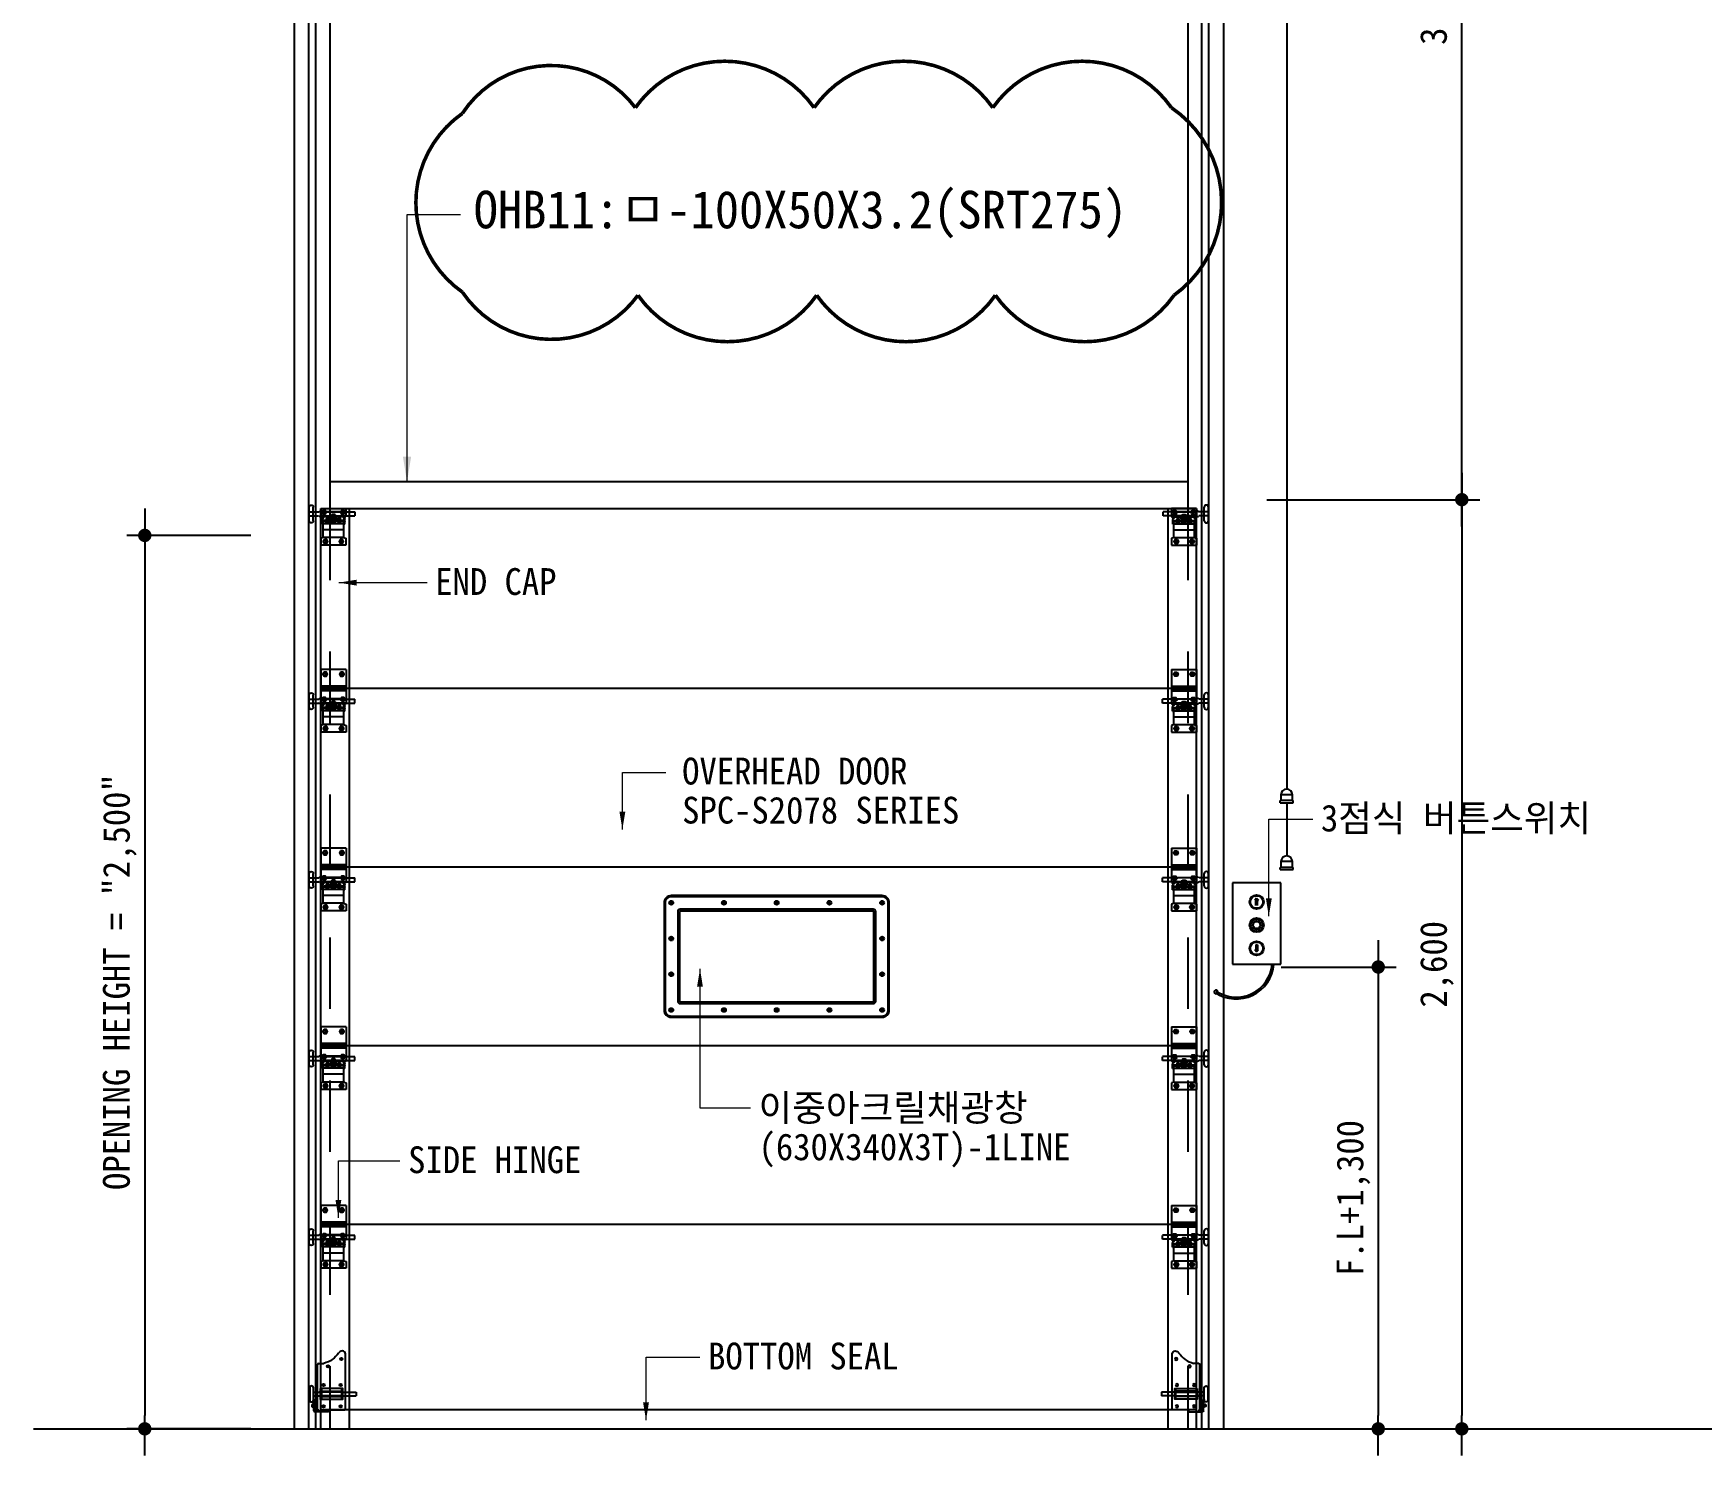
# Model space of a CAD drawing. Header units: millimetres. Extents: x 204328 to 274136, y -196910 to -178068.
# Drawn here: x 205656 to 210324, y -191520 to -187540 of the extents above; entities that cross this region are included whole.
import ezdxf

# ---------------------------------------------------------------- set-up
doc = ezdxf.new("R2010")
doc.units = ezdxf.units.MM
doc.linetypes.add('HIDDEN', pattern=[0.375, 0.25, -0.125])
doc.linetypes.add('HIDDEN2', pattern=[1, 0.5, -0.5])
doc.layers.get('Defpoints').update_dxf_attribs({"color": 140})
doc.layers.add('A-DIMS', color=7, linetype='Continuous', lineweight=25)
doc.layers.add('A-MKXS-TEXT1', color=3, linetype='Continuous', lineweight=25)
for name, color, linetype in [('FIN', 8, 'Continuous'), ('LINE', 8, 'Continuous'), ('OHD Frame', 2, 'Continuous'), ('OHD Panel', 5, 'Continuous'), ('OHD Track', 4, 'Continuous')]:
    doc.layers.add(name, color=color, linetype=linetype)
doc.layers.add('REV-202205', color=20, linetype='Continuous', lineweight=25, plot=False)
doc.styles.add('HY울릉도L', font='')
doc.styles.add('돋움체', font='')
doc.styles.get('HY울릉도L').set_extended_font_data('Dotum')
doc.styles.get('돋움체').set_extended_font_data('DotumChe')
doc.dimstyles.new('CDIM', dxfattribs={"dimtxt": 3, "dimasz": 1.5, "dimexe": 2, "dimexo": 1, "dimgap": 1, "dimtad": 1, "dimdec": 0, "dimrnd": 0.5, "dimzin": 0, "dimdsep": 32, "dimlunit": 6, "dimtxsty": 'HY울릉도L', "dimblk1": '_CIDOT', "dimblk2": '_CIDOT', "dimsah": 1, "dimcen": 5.5, "dimclrd": 2, "dimclre": 2, "dimclrt": 7, "dimadec": 0, "dimazin": 0, "dimtfac": 1, "dimtdec": 0, "dimtix": 1, "dimtmove": 2, "dimatfit": 1, "dimldrblk": '_CIDOT', "dimfxl": 1, "dimtolj": 1, "dimtzin": 0, "dimlwd": -1, "dimarcsym": 0})
doc.dimstyles.new('ISO-25', dxfattribs={"dimtxt": 2.5, "dimasz": 2.5, "dimexe": 1.25, "dimexo": 0.625, "dimtad": 1, "dimdsep": 46, "dimtxsty": 'Standard', "dimcen": 2.5, "dimadec": 0, "dimazin": 0, "dimtfac": 1, "dimtmove": 0, "dimatfit": 3, "dimfxl": 1, "dimarcsym": 0})

# ---------------------------------------------------------------- blocks, each defined once
blk = doc.blocks.new('2인치 BOTTOM HINGE')
for p, q in [((63231.5, 107460), (63231.5, 107614.3)), ((63153.5, 107458), (63153.5, 107584)), ((63156.5, 107587), (63169.6, 107587)), ((63164, 107516.7), (63164, 107486.7)), ((63164, 107509.2), (63221, 107509.2)), ((63221, 107486.7), (63221, 107516.7)), ((63137.3, 107471.9), (63138.1, 107472.5)), ((63137.3, 107466.1), (63138.1, 107465.5)), ((63138.1, 107465.5), (63138.1, 107472.5)), ((63143.3, 107454.8), (63141.6, 107485)), ((63145.3, 107454.9), (63143.6, 107485.1)), ((63156.5, 107454), (63146.3, 107454)), ((63150.4, 107473.2), (63150.4, 107464.8)), ((63153.5, 107478), (63150.5, 107473.7)), ((63153.5, 107460), (63150.5, 107464.2)), ((63154.5, 107457), (63155.5, 107457)), ((63156.5, 107452), (63156.5, 107456)), ((63164, 107494.2), (63221, 107494.2)), ((63184.5, 107453), (63184.5, 107454)), ((63187.5, 107457), (63228.5, 107457)), ((63156.5, 107452), (63146.3, 107452)), ((63183.5, 107452), (63156.5, 107452))]:
    blk.add_line(p, q)
at = {"color": 4}
for p, q in [((63141.5, 107506.7), (63158.5, 107506.7)), ((63224, 107506.7), (63261.5, 107506.7)), ((63261.5, 107506.7), (63261.5, 107496.7)), ((63141.5, 107496.7), (63158.5, 107496.7)), ((63224, 107496.7), (63261.5, 107496.7))]:
    blk.add_line(p, q, dxfattribs=at)
at = {"color": 4, "linetype": 'HIDDEN'}
for p, q in [((63224, 107506.7), (63161, 107506.7)), ((63224, 107496.7), (63161, 107496.7))]:
    blk.add_line(p, q, dxfattribs=at)
at = {"color": 4}
blk.add_lwpolyline([(63136.5, 107479.2), (63136.5, 107479.2, 0.414214), (63141.5, 107484.2), (63141.5, 107519.2, 0.414214), (63136.5, 107524.2), (63136.5, 107524.2, 0.414214), (63131.5, 107519.2), (63131.5, 107484.2, 0.414214)], format="xyb", close=True, dxfattribs=at)
blk.add_lwpolyline([(63161, 107516.7), (63161, 107486.7), (63224, 107486.7), (63224, 107516.7)], close=True)
for points in [[(63137.3, 107471.9), (63137.3, 107466.1)], [(63142.3, 107472.5), (63138.1, 107472.5)], [(63138.1, 107465.5), (63142.7, 107465.5)], [(63150.4, 107472.5), (63144.3, 107472.5)], [(63144.7, 107465.5), (63150.4, 107465.5)]]:
    blk.add_lwpolyline(points)
for centre in [(63220.1, 107599.4), (63182.5, 107578.7), (63170, 107526.8), (63218, 107526.8), (63170, 107466.9), (63218, 107466.9)]:
    blk.add_circle(centre, 3.5)
for centre, radius, start, end in [((63209.9, 107617.8), 3, 320.8937, 332.6187), ((63221.6, 107611.7), 10.2, 14.4424, 152.6187), ((63156.5, 107584), 3, 90, 180), ((63169.6, 107592), 5, 270, 288.8696), ((63142.6, 107485), 1, 357.556, 186.7062), ((63146.3, 107455), 3, 183.3665, 270), ((63146.3, 107455), 1, 183.3665, 270), ((63151.4, 107473.2), 1, 145.1037, 180), ((63151.4, 107464.8), 1, 180, 214.8963), ((63154.5, 107458), 1, 180, 270), ((63155.5, 107456), 1, 0, 90), ((63187.5, 107454), 3, 90, 180), ((63228.5, 107460), 3, 270, 0), ((63183.5, 107453), 1, 270, 0)]:
    blk.add_arc(centre, radius, start, end)
for centre, start, end in [((63159.7, 107506.7), 0, 180), ((63159.7, 107496.7), 180, 0)]:
    blk.add_arc(centre, 1.26, start, end, dxfattribs=at)
blk.add_open_spline([(63212.2, 107615.9), (63206.8, 107609.2), (63195.8, 107595.8), (63179.5, 107590.1), (63171.2, 107587.3)], degree=3, knots=[0.321245, 0.321245, 0.321245, 0.321245, 25.636888, 51.307384, 51.307384, 51.307384, 51.307384])
blk = doc.blocks.new('_CIDOT')
at = {"color": 0, "linetype": 'ByBlock'}
blk.add_line((2, 0), (-1, 0), dxfattribs=at)
at = {"color": 0, "linetype": 'ByBlock', "const_width": 0.5}
blk.add_lwpolyline([(-0.25, 0, 1), (0.25, 0, 1)], format="xyb", close=True, dxfattribs=at)
blk = doc.blocks.new('*D70')
at = {"layer": 'A-DIMS', "lineweight": -2, "transparency": 16777216}
for p, q in [((209146.8, -190152.9), (209468.7, -190152.9)), ((209163.9, -191445.2), (209468.7, -191445.2))]:
    blk.add_line(p, q, dxfattribs=at)
at = {"layer": 'A-DIMS', "transparency": 16777216}
blk.add_line((209418.7, -190190.4), (209418.7, -191407.7), dxfattribs=at)
at = {"layer": 'Defpoints', "color": 0, "transparency": 16777216}
for p in [(209121.8, -190152.9, 0), (209138.9, -191445.2, 0), (209418.7, -191445.2)]:
    blk.add_point(p, dxfattribs=at)
at = {"layer": 'A-DIMS', "transparency": 16777216, "xscale": 37.5, "yscale": 37.5, "zscale": 37.5}
for p, rotation in [((209418.7, -190152.9), 90), ((209418.7, -191445.2), 270)]:
    blk.add_blockref('_CIDOT', p, dxfattribs=dict(at, rotation=rotation))
at = {"layer": 'A-DIMS', "color": 3, "transparency": 16777216, "insert": (209349.1, -190799.1), "char_height": 75, "attachment_point": 5, "rotation": 90, "style": '돋움체'}
blk.add_mtext('\\A1;F.L+1,300', dxfattribs=at)
blk = doc.blocks.new('*D71')
at = {"layer": 'A-DIMS', "lineweight": -2, "transparency": 16777216}
for p, q in [((206264.1, -188945.2), (205917.4, -188945.2)), ((206264.1, -191445.2), (205917.4, -191445.2))]:
    blk.add_line(p, q, dxfattribs=at)
at = {"layer": 'A-DIMS', "transparency": 16777216}
blk.add_line((205967.4, -188982.7), (205967.4, -191407.7), dxfattribs=at)
at = {"layer": 'Defpoints', "color": 0, "transparency": 16777216}
for p in [(206289.1, -188945.2, 0), (205967.4, -191445.2), (206289.1, -191445.2, 0)]:
    blk.add_point(p, dxfattribs=at)
at = {"layer": 'A-DIMS', "transparency": 16777216, "xscale": 37.5, "yscale": 37.5, "zscale": 37.5}
for p, rotation in [((205967.4, -188945.2), 90), ((205967.4, -191445.2), 270)]:
    blk.add_blockref('_CIDOT', p, dxfattribs=dict(at, rotation=rotation))
at = {"layer": 'A-DIMS', "color": 3, "transparency": 16777216, "insert": (205897.6, -190195.2), "char_height": 75, "attachment_point": 5, "rotation": 90, "style": '돋움체'}
blk.add_mtext('\\A1;OPENING HEIGHT = "2,500"', dxfattribs=at)
blk = doc.blocks.new('2인치 TOP HINGE')
at = {"color": 8, "linetype": 'HIDDEN'}
for p, q in [((63283.5, 108396, 0), (63188.5, 108396, 0)), ((63188.5, 108396, 0), (63188.5, 108385, 0)), ((63316.5, 108396, 0), (63289.5, 108396, 0)), ((63283.5, 108385, 0), (63188.5, 108385, 0)), ((63213.5, 108384.5, 0), (63283.5, 108384.5, 0)), ((63316.5, 108385, 0), (63289.5, 108385, 0))]:
    blk.add_line(p, q, dxfattribs=at)
at = {"color": 8}
for p, q in [((63213.5, 108405.5, 0), (63213.5, 108382.5, 0)), ((63283.5, 108405.5, 0), (63213.5, 108405.5, 0)), ((63213.5, 108396.4, 0), (63283.5, 108396.4, 0)), ((63244, 108387.7, 0), (63244.1, 108387.9, 0)), ((63244.3, 108387.3, 0), (63244, 108387.6, 0)), ((63252.9, 108387.3, 0), (63252.6, 108387.6, 0)), ((63283.5, 108405.5, 0), (63283.5, 108382.5, 0)), ((63305, 108371.2, 0), (63305, 108409.7, 0)), ((63316.5, 108371.2, 0), (63316.5, 108409.7, 0)), ((63213.5, 108382.5, 0), (63241.5, 108382.5, 0)), ((63219.1, 108378.8, 0), (63214.5, 108382.5, 0)), ((63216.5, 108362, 0), (63216.5, 108375.3, 0)), ((63216.5, 108362, 0), (63219.5, 108362, 0)), ((63220.5, 108380, 0), (63217.5, 108382.5, 0)), ((63219.5, 108325.5, 0), (63219.5, 108367.6, 0)), ((63219.5, 108363, 0), (63277.5, 108363, 0)), ((63219.5, 108346, 0), (63277.5, 108346, 0)), ((63220.5, 108372.6, 0), (63228.7, 108372.6, 0)), ((63221.5, 108369.6, 0), (63228.5, 108369.6, 0)), ((63228.5, 108365, 0), (63228.5, 108369.6, 0)), ((63228.7, 108372.6, 0), (63228.7, 108378.2, 0)), ((63228.7, 108365.1, 0), (63228.7, 108369, 0)), ((63229, 108372, 0), (63229, 108378.1, 0)), ((63229.2, 108368.5, 0), (63233.7, 108368.5, 0)), ((63229.5, 108371.5, 0), (63233.5, 108371.5, 0)), ((63234, 108372, 0), (63234, 108378.1, 0)), ((63234.2, 108372.6, 0), (63234.2, 108378.2, 0)), ((63234.2, 108372.6, 0), (63239, 108372.6, 0)), ((63234.2, 108365.1, 0), (63234.2, 108369, 0)), ((63234.5, 108372.6, 0), (63239, 108372.6, 0)), ((63234.5, 108369.6, 0), (63239, 108369.6, 0)), ((63234.5, 108369.6, 0), (63239, 108369.6, 0)), ((63234.5, 108365, 0), (63234.5, 108369.6, 0)), ((63234.5, 108369.1, 0), (63234.5, 108369.1, 0)), ((63239.7, 108374.4, 0), (63239, 108372.6, 0)), ((63239.5, 108378.4, 0), (63239.5, 108377.2, 0)), ((63241.5, 108385.6, 0), (63241.5, 108379.7, 0)), ((63241.5, 108379.7, 0), (63248.5, 108376.7, 0)), ((63241.6, 108375.7, 0), (63242.7, 108375.7, 0)), ((63243.2, 108375, 0), (63241.8, 108371.5, 0)), ((63247.6, 108382.7, 0), (63242.4, 108384.3, 0)), ((63243.5, 108363.5, 0), (63243.5, 108374.7, 0)), ((63243.5, 108363.5, 0), (63253.5, 108363.5, 0)), ((63243.6, 108387.1, 0), (63244.3, 108387.1, 0)), ((63243.7, 108370.7, 0), (63243.7, 108374.2, 0)), ((63243.7, 108374.2, 0), (63253.2, 108374.2, 0)), ((63243.7, 108370.7, 0), (63253.2, 108370.7, 0)), ((63244, 108386.8, 0), (63244.3, 108387.2, 0)), ((63244.3, 108386.4, 0), (63244, 108386.7, 0)), ((63244, 108385.9, 0), (63244.3, 108386.3, 0)), ((63244.3, 108385.5, 0), (63244, 108385.8, 0)), ((63244, 108385, 0), (63244.3, 108385.3, 0)), ((63244.3, 108384.6, 0), (63244, 108384.9, 0)), ((63244.1, 108384.2, 0), (63244.3, 108384.4, 0)), ((63248.5, 108381.6, 0), (63248.5, 108376.7, 0)), ((63248.5, 108376.7, 0), (63255.5, 108379.7, 0)), ((63249.3, 108382.7, 0), (63254.6, 108384.3, 0)), ((63252.6, 108386.8, 0), (63252.9, 108387.2, 0)), ((63252.9, 108386.4, 0), (63252.6, 108386.7, 0)), ((63252.6, 108385.9, 0), (63252.9, 108386.3, 0)), ((63252.9, 108385.5, 0), (63252.6, 108385.8, 0)), ((63252.6, 108385, 0), (63252.9, 108385.3, 0)), ((63252.9, 108384.6, 0), (63252.6, 108384.9, 0)), ((63252.6, 108384.1, 0), (63252.9, 108384.4, 0)), ((63252.9, 108387.1, 0), (63253.3, 108387.1, 0)), ((63253.2, 108370.7, 0), (63253.2, 108374.2, 0)), ((63253.5, 108363.5, 0), (63253.5, 108374.7, 0)), ((63253.5, 108372.6, 0), (63262.7, 108372.6, 0)), ((63253.5, 108369.6, 0), (63262.5, 108369.6, 0)), ((63255.5, 108385.6, 0), (63255.5, 108379.7, 0)), ((63255.5, 108382.5, 0), (63283.5, 108382.5, 0)), ((63257.5, 108378.4, 0), (63257.5, 108377.2, 0)), ((63262.5, 108365, 0), (63262.5, 108369.6, 0)), ((63262.5, 108369.1, 0), (63262.5, 108369.1, 0)), ((63262.7, 108372.6, 0), (63262.7, 108378.2, 0)), ((63262.7, 108365.1, 0), (63262.7, 108369, 0)), ((63263, 108372, 0), (63263, 108378.1, 0)), ((63267.7, 108368.5, 0), (63263.2, 108368.5, 0)), ((63267.5, 108371.5, 0), (63263.5, 108371.5, 0)), ((63268, 108372, 0), (63268, 108378.1, 0)), ((63268.2, 108372.6, 0), (63268.2, 108378.2, 0)), ((63268.2, 108372.6, 0), (63276.5, 108372.6, 0)), ((63268.2, 108365.1, 0), (63268.2, 108369, 0)), ((63268.5, 108369.6, 0), (63275.5, 108369.6, 0)), ((63268.5, 108365, 0), (63268.5, 108369.6, 0)), ((63276.4, 108380, 0), (63279.5, 108382.5, 0)), ((63277.5, 108325.5, 0), (63277.5, 108367.6, 0)), ((63277.5, 108362, 0), (63280.5, 108362, 0)), ((63277.8, 108378.8, 0), (63282.5, 108382.5, 0)), ((63280.5, 108362, 0), (63280.5, 108375.3, 0)), ((63220.5, 108324.5, 0), (63213.5, 108322.5, 0)), ((63213.5, 108322.5, 0), (63213.5, 108303.5, 0)), ((63213.5, 108303.5, 0), (63283.5, 108303.5, 0)), ((63220.5, 108324.5, 0), (63276.5, 108324.5, 0)), ((63276.5, 108324.5, 0), (63283.5, 108322.5, 0)), ((63283.5, 108322.5, 0), (63283.5, 108303.5, 0))]:
    blk.add_line(p, q, dxfattribs=at)
at = {"color": 8, "linetype": 'HIDDEN', "elevation": 0}
for points in [[(63227.8, 108396.4), (63229, 108394.5), (63225.7, 108388.8), (63219.2, 108388.8), (63216, 108394.5), (63217.1, 108396.4)], [(63279.8, 108396.4), (63281, 108394.5), (63277.7, 108388.8), (63271.2, 108388.8), (63268, 108394.5), (63269.1, 108396.4)]]:
    blk.add_lwpolyline(points, dxfattribs=at)
at = {"color": 8, "elevation": 0}
for points in [[(63217.1, 108396.4), (63219.2, 108400.1), (63225.7, 108400.1), (63227.8, 108396.4)], [(63269.1, 108396.4), (63271.2, 108400.1), (63277.7, 108400.1), (63279.8, 108396.4)]]:
    blk.add_lwpolyline(points, dxfattribs=at)
for points in [[(63229.7, 108319.1), (63233, 108313.5), (63229.7, 108307.8), (63223.2, 108307.8), (63220, 108313.5), (63223.2, 108319.1)], [(63273.7, 108319.1), (63277, 108313.5), (63273.7, 108307.8), (63267.2, 108307.8), (63264, 108313.5), (63267.2, 108319.1)]]:
    blk.add_lwpolyline(points, close=True, dxfattribs=at)
at = {"color": 8}
for centre, radius in [((63226.5, 108313.5, 0), 3.53), ((63226.5, 108313.5, 0), 2.7), ((63270.5, 108313.5, 0), 3.53), ((63270.5, 108313.5, 0), 2.7)]:
    blk.add_circle(centre, radius, dxfattribs=at)
at = {"color": 8, "linetype": 'HIDDEN'}
for centre, radius, start, end in [((63222.5, 108394.5, 0), 3.53, 146.0194, 33.9806), ((63222.5, 108394.5, 0), 2.7, 132.9488, 47.0512), ((63274.5, 108394.5, 0), 3.53, 146.0194, 33.9806), ((63274.5, 108394.5, 0), 2.7, 132.9488, 47.0512), ((63286.5, 108394.7, 0), 3.25, 22.4962, 157.5038), ((63286.5, 108386.2, 0), 3.25, 202.4962, 337.5038)]:
    blk.add_arc(centre, radius, start, end, dxfattribs=at)
at = {"color": 8}
for centre, radius, start, end in [((63222.5, 108394.5, 0), 3.53, 33.9806, 146.0194), ((63222.5, 108394.5, 0), 2.7, 47.0512, 132.9488), ((63244.1, 108387.7, 0), 0.0908, 135, 225), ((63249.5, 108409.1, 0), 22.2, 255.4144, 258.0189), ((63244.2, 108387.2, 0), 0.0908, 315, 45), ((63249.5, 108409.1, 0), 22.2, 265.0057, 278.8608), ((63252.7, 108387.7, 0), 0.0908, 171.3665, 225), ((63252.9, 108387.2, 0), 0.0908, 315, 45), ((63274.5, 108394.5, 0), 3.53, 33.9806, 146.0194), ((63274.5, 108394.5, 0), 2.7, 47.0512, 132.9488), ((63310.7, 108409.7, 0), 5.75, 0, 180), ((63221.3, 108374.3, 0), 4.96, 102.1217, 168.8588), ((63220.5, 108368.6, 0), 4, 90, 180), ((63221.5, 108367.6, 0), 2, 90, 180), ((63220.2, 108379.7, 0), 0.5, 282.1217, 51.4669), ((63227.6, 108368.9, 0), 1.09, 2.0148, 39.6589), ((63231.5, 108367.3, 0), 3.76, 217.0639, 322.9361), ((63231.5, 108375.6, 0), 3.76, 42.9905, 137.0095), ((63227.9, 108371.9, 0), 1.09, 2.0148, 39.6589), ((63229.2, 108369, 0), 0.5, 180, 270), ((63231.5, 108367.3, 0), 3.51, 218.4112, 321.5888), ((63231.5, 108375.6, 0), 3.51, 44.5745, 135.4255), ((63229.5, 108372, 0), 0.5, 180, 270), ((63233.5, 108372, 0), 0.5, 270, 0), ((63233.7, 108369, 0), 0.5, 270, 0), ((63235.1, 108371.9, 0), 1.09, 140.3411, 177.9852), ((63235.3, 108368.9, 0), 1.09, 140.3411, 177.9852), ((63239, 108372.6, 0), 3, 270, 338.125), ((63241.6, 108373.7, 0), 2, 90, 158.125), ((63242.3, 108383.5, 0), 0.811, 82.9492, 174.5861), ((63242.7, 108375.2, 0), 0.5, 338.125, 90), ((63248.5, 108383.8, 0), 14.1, 249.2199, 290.7801), ((63248.5, 108381.5, 0), 14.1, 249.2199, 290.7801), ((63244.1, 108386.8, 0), 0.0908, 135, 225), ((63249.5, 108408.2, 0), 22.2, 255.4144, 278.8608), ((63244.1, 108385.9, 0), 0.0908, 135, 225), ((63249.5, 108407.3, 0), 22.2, 255.4144, 278.8608), ((63244.1, 108385, 0), 0.0908, 135, 225), ((63249.5, 108406.4, 0), 22.2, 255.4144, 278.8608), ((63244.2, 108386.3, 0), 0.0908, 315, 45), ((63244.2, 108385.4, 0), 0.0908, 315, 45), ((63244.2, 108384.5, 0), 0.0908, 315, 45), ((63247.1, 108381.4, 0), 1.34, 7.0056, 69.4682), ((63249.8, 108381.4, 0), 1.34, 110.5318, 172.9944), ((63252.7, 108386.8, 0), 0.0908, 135, 225), ((63252.7, 108385.9, 0), 0.0908, 135, 225), ((63252.7, 108385, 0), 0.0908, 135, 225), ((63252.9, 108386.3, 0), 0.0908, 315, 45), ((63252.9, 108385.4, 0), 0.0908, 315, 45), ((63252.9, 108384.5, 0), 0.0908, 315, 45), ((63254.7, 108383.5, 0), 0.811, 5.4139, 97.0508), ((63261.6, 108368.9, 0), 1.09, 2.0148, 39.6589), ((63265.5, 108367.3, 0), 3.76, 217.0639, 322.9361), ((63265.5, 108375.6, 0), 3.76, 42.9905, 137.0095), ((63261.9, 108371.9, 0), 1.09, 2.0148, 39.6589), ((63263.2, 108369, 0), 0.5, 180, 270), ((63265.5, 108367.3, 0), 3.51, 218.4112, 321.5888), ((63265.5, 108375.6, 0), 3.51, 44.5745, 135.4255), ((63263.5, 108372, 0), 0.5, 180, 270), ((63267.5, 108372, 0), 0.5, 270, 360), ((63267.7, 108369, 0), 0.5, 270, 0), ((63269.1, 108371.9, 0), 1.09, 140.3411, 177.9852), ((63269.3, 108368.9, 0), 1.09, 140.3411, 177.9852), ((63275.5, 108367.6, 0), 2, 0, 90), ((63276.7, 108379.7, 0), 0.5, 128.5331, 257.8783), ((63276.5, 108368.6, 0), 4, 0, 90), ((63275.6, 108374.3, 0), 4.96, 11.1412, 77.8783), ((63310.7, 108371.2, 0), 5.75, 180, 0), ((63220.5, 108325.5, 0), 1, 180, 270), ((63276.5, 108325.5, 0), 1, 270, 0)]:
    blk.add_arc(centre, radius, start, end, dxfattribs=at)
blk.add_ellipse((63248.5, 108388.1, 0), major_axis=(-4.5, 0), ratio=0.246975, dxfattribs=at)
for centre, major_axis, ratio, start_param, end_param in [((63248.5, 108378.4, 0), (-9, 0), 0.331338, 5.603511, 10.104452), ((63248.5, 108377.2, 0), (-9, 0), 0.331338, 0, 0.583751), ((63248.5, 108385.6, 0), (-7, 0), 0.311178, 5.481577, 10.226387), ((63248.5, 108377.2, 0), (-9, 0), 0.331338, 0.935022, 3.141593), ((63248.5, 108384.5, 0), (-4.5, 0), 0.246975, 0.264484, 3.078253)]:
    blk.add_ellipse(centre, major_axis=major_axis, ratio=ratio, start_param=start_param, end_param=end_param, dxfattribs=at)
at = {"color": 8, "extrusion": (0, 0, -1)}
blk.add_ellipse((63248.5, 108379.7, 0), major_axis=(7, 0), ratio=0.426006, start_param=6.283185, end_param=9.424778, dxfattribs=at)
blk = doc.blocks.new('2인치 SIDE HINGE')
at = {"color": 8}
for p, q in [((63202.3, 107903.2, 0), (63272.3, 107903.2, 0)), ((63202.3, 107903.2, 0), (63202.3, 107807.2, 0)), ((63272.3, 107903.2, 0), (63272.3, 107807.2, 0)), ((63202.3, 107857.2, 0), (63220.3, 107857.2, 0)), ((63202.3, 107844.2, 0), (63220.3, 107844.2, 0)), ((63220.3, 107857.2, 0), (63220.3, 107844.2, 0)), ((63221.1, 107857.2, 0), (63253.6, 107857.2, 0)), ((63221.1, 107844.2, 0), (63221.1, 107857.2, 0)), ((63221.1, 107844.2, 0), (63253.6, 107844.2, 0)), ((63253.6, 107844.2, 0), (63253.6, 107857.2, 0)), ((63254.3, 107857.2, 0), (63272.3, 107857.2, 0)), ((63254.3, 107857.2, 0), (63254.3, 107844.2, 0)), ((63254.3, 107844.2, 0), (63272.3, 107844.2, 0)), ((63293.8, 107797.7, 0), (63293.8, 107832.7, 0)), ((63305.3, 107797.7, 0), (63305.3, 107832.7, 0)), ((63202.3, 107821.2, 0), (63272.3, 107821.2, 0)), ((63202.3, 107807.2, 0), (63230.3, 107807.2, 0)), ((63208, 107803.5, 0), (63203.3, 107807.2, 0)), ((63205.3, 107786.7, 0), (63205.3, 107800, 0)), ((63205.3, 107786.7, 0), (63208.3, 107786.7, 0)), ((63209.4, 107804.8, 0), (63206.3, 107807.2, 0)), ((63208.3, 107750.2, 0), (63208.3, 107792.3, 0)), ((63208.3, 107787.7, 0), (63266.3, 107787.7, 0)), ((63209.3, 107797.3, 0), (63217.6, 107797.3, 0)), ((63210.3, 107794.3, 0), (63217.3, 107794.3, 0)), ((63217.3, 107789.7, 0), (63217.3, 107794.3, 0)), ((63217.6, 107797.3, 0), (63217.6, 107802.9, 0)), ((63217.6, 107789.8, 0), (63217.6, 107793.7, 0)), ((63217.8, 107796.7, 0), (63217.8, 107802.8, 0)), ((63218.1, 107793.2, 0), (63222.6, 107793.2, 0)), ((63218.3, 107796.2, 0), (63222.3, 107796.2, 0)), ((63222.8, 107796.7, 0), (63222.8, 107802.8, 0)), ((63223.1, 107797.3, 0), (63223.1, 107802.9, 0)), ((63223.1, 107797.3, 0), (63227.9, 107797.3, 0)), ((63223.1, 107789.8, 0), (63223.1, 107793.7, 0)), ((63223.3, 107797.3, 0), (63227.9, 107797.3, 0)), ((63223.3, 107794.3, 0), (63227.9, 107794.3, 0)), ((63223.3, 107794.3, 0), (63227.9, 107794.3, 0)), ((63223.3, 107789.7, 0), (63223.3, 107794.3, 0)), ((63223.3, 107793.8, 0), (63223.3, 107793.8, 0)), ((63228.6, 107799.1, 0), (63227.9, 107797.3, 0)), ((63228.3, 107803.1, 0), (63228.3, 107801.9, 0)), ((63230.3, 107810.3, 0), (63230.3, 107804.4, 0)), ((63230.3, 107804.4, 0), (63237.3, 107801.4, 0)), ((63230.5, 107800.4, 0), (63231.6, 107800.4, 0)), ((63232.1, 107799.7, 0), (63230.7, 107796.2, 0)), ((63236.5, 107807.4, 0), (63231.2, 107809, 0)), ((63232.3, 107788.2, 0), (63232.3, 107799.4, 0)), ((63232.3, 107788.2, 0), (63242.3, 107788.2, 0)), ((63232.5, 107811.9, 0), (63233.2, 107811.9, 0)), ((63232.6, 107795.4, 0), (63232.6, 107798.9, 0)), ((63232.6, 107798.9, 0), (63242.1, 107798.9, 0)), ((63232.6, 107795.4, 0), (63242.1, 107795.4, 0)), ((63232.9, 107812.5, 0), (63233, 107812.6, 0)), ((63233.2, 107812, 0), (63232.9, 107812.3, 0)), ((63232.9, 107811.5, 0), (63233.2, 107811.9, 0)), ((63233.2, 107811.1, 0), (63232.9, 107811.4, 0)), ((63232.9, 107810.6, 0), (63233.2, 107811, 0)), ((63233.2, 107810.2, 0), (63232.9, 107810.5, 0)), ((63232.9, 107809.7, 0), (63233.2, 107810.1, 0)), ((63233.2, 107809.3, 0), (63232.9, 107809.6, 0)), ((63233, 107809, 0), (63233.2, 107809.2, 0)), ((63237.3, 107806.3, 0), (63237.3, 107801.4, 0)), ((63237.3, 107801.4, 0), (63244.3, 107804.4, 0)), ((63238.2, 107807.4, 0), (63243.4, 107809, 0)), ((63241.8, 107812, 0), (63241.5, 107812.3, 0)), ((63241.5, 107811.5, 0), (63241.8, 107811.9, 0)), ((63241.8, 107811.1, 0), (63241.5, 107811.4, 0)), ((63241.5, 107810.6, 0), (63241.8, 107811, 0)), ((63241.8, 107810.2, 0), (63241.5, 107810.5, 0)), ((63241.5, 107809.7, 0), (63241.8, 107810.1, 0)), ((63241.8, 107809.3, 0), (63241.5, 107809.6, 0)), ((63241.5, 107808.8, 0), (63241.8, 107809.2, 0)), ((63241.8, 107811.9, 0), (63242.2, 107811.9, 0)), ((63242.1, 107795.4, 0), (63242.1, 107798.9, 0)), ((63242.3, 107788.2, 0), (63242.3, 107799.4, 0)), ((63242.3, 107797.3, 0), (63251.6, 107797.3, 0)), ((63242.3, 107794.3, 0), (63251.3, 107794.3, 0)), ((63244.3, 107810.3, 0), (63244.3, 107804.4, 0)), ((63244.3, 107807.2, 0), (63272.3, 107807.2, 0)), ((63246.3, 107803.1, 0), (63246.3, 107801.9, 0)), ((63251.3, 107789.7, 0), (63251.3, 107794.3, 0)), ((63251.3, 107793.8, 0), (63251.3, 107793.8, 0)), ((63251.6, 107797.3, 0), (63251.6, 107802.9, 0)), ((63251.6, 107789.8, 0), (63251.6, 107793.7, 0)), ((63251.8, 107796.7, 0), (63251.8, 107802.8, 0)), ((63256.6, 107793.2, 0), (63252.1, 107793.2, 0)), ((63256.3, 107796.2, 0), (63252.3, 107796.2, 0)), ((63256.8, 107796.7, 0), (63256.8, 107802.8, 0)), ((63257.1, 107797.3, 0), (63257.1, 107802.9, 0)), ((63257.1, 107797.3, 0), (63265.3, 107797.3, 0)), ((63257.1, 107789.8, 0), (63257.1, 107793.7, 0)), ((63257.3, 107794.3, 0), (63264.3, 107794.3, 0)), ((63257.3, 107789.7, 0), (63257.3, 107794.3, 0)), ((63265.3, 107804.8, 0), (63268.3, 107807.2, 0)), ((63266.3, 107750.2, 0), (63266.3, 107792.3, 0)), ((63266.3, 107786.7, 0), (63269.3, 107786.7, 0)), ((63266.7, 107803.5, 0), (63271.3, 107807.2, 0)), ((63269.3, 107786.7, 0), (63269.3, 107800, 0)), ((63209.3, 107749.2, 0), (63202.3, 107747.2, 0)), ((63202.3, 107747.2, 0), (63202.3, 107728.2, 0)), ((63208.3, 107770.7, 0), (63266.3, 107770.7, 0)), ((63209.3, 107749.2, 0), (63265.3, 107749.2, 0)), ((63265.3, 107749.2, 0), (63272.3, 107747.2, 0)), ((63272.3, 107747.2, 0), (63272.3, 107728.2, 0)), ((63202.3, 107728.2, 0), (63272.3, 107728.2, 0))]:
    blk.add_line(p, q, dxfattribs=at)
at = {"color": 8, "linetype": 'HIDDEN'}
for p, q in [((63272.3, 107855.7, 0), (63202.3, 107855.7, 0)), ((63272.3, 107845.7, 0), (63202.3, 107845.7, 0)), ((63272.3, 107820.7, 0), (63177.3, 107820.7, 0)), ((63177.3, 107809.7, 0), (63177.3, 107820.7, 0)), ((63272.3, 107809.7, 0), (63177.3, 107809.7, 0)), ((63202.3, 107809.2, 0), (63272.3, 107809.2, 0)), ((63305.3, 107820.7, 0), (63278.3, 107820.7, 0)), ((63305.3, 107809.7, 0), (63278.3, 107809.7, 0))]:
    blk.add_line(p, q, dxfattribs=at)
at = {"color": 8, "elevation": 0}
for points in [[(63217.6, 107896.3), (63220.8, 107890.7), (63217.6, 107885.1), (63211.1, 107885.1), (63207.8, 107890.7), (63211.1, 107896.3)], [(63263.6, 107896.3), (63266.8, 107890.7), (63263.6, 107885.1), (63257.1, 107885.1), (63253.8, 107890.7), (63257.1, 107896.3)], [(63218.6, 107743.8), (63221.8, 107738.2), (63218.6, 107732.6), (63212.1, 107732.6), (63208.8, 107738.2), (63212.1, 107743.8)], [(63262.6, 107743.8), (63265.8, 107738.2), (63262.6, 107732.6), (63256.1, 107732.6), (63252.8, 107738.2), (63256.1, 107743.8)]]:
    blk.add_lwpolyline(points, close=True, dxfattribs=at)
at = {"color": 8, "linetype": 'HIDDEN', "elevation": 0}
for points in [[(63216.7, 107821.2), (63217.8, 107819.2), (63214.6, 107813.6), (63208.1, 107813.6), (63204.8, 107819.2), (63206, 107821.2)], [(63268.7, 107821.2), (63269.8, 107819.2), (63266.6, 107813.6), (63260.1, 107813.6), (63256.8, 107819.2), (63258, 107821.2)]]:
    blk.add_lwpolyline(points, dxfattribs=at)
at = {"color": 8, "elevation": 0}
for points in [[(63206, 107821.2), (63208.1, 107824.8), (63214.6, 107824.8), (63216.7, 107821.2)], [(63258, 107821.2), (63260.1, 107824.8), (63266.6, 107824.8), (63268.7, 107821.2)]]:
    blk.add_lwpolyline(points, dxfattribs=at)
at = {"color": 8}
for centre, radius in [((63214.3, 107890.7, 0), 3.53), ((63214.3, 107890.7, 0), 2.7), ((63260.3, 107890.7, 0), 3.53), ((63260.3, 107890.7, 0), 2.7), ((63215.3, 107738.2, 0), 3.53), ((63215.3, 107738.2, 0), 2.7), ((63259.3, 107738.2, 0), 3.53), ((63259.3, 107738.2, 0), 2.7)]:
    blk.add_circle(centre, radius, dxfattribs=at)
for centre, radius, start, end in [((63299.6, 107832.7, 0), 5.75, 359.8374, 180.1626), ((63210.2, 107799, 0), 4.96, 102.1217, 168.8588), ((63209.3, 107793.3, 0), 4, 90, 180), ((63210.3, 107792.3, 0), 2, 90, 180), ((63211.3, 107819.2, 0), 3.53, 33.9806, 146.0194), ((63209.1, 107804.4, 0), 0.5, 282.1217, 51.4669), ((63211.3, 107819.2, 0), 2.7, 47.0512, 132.9488), ((63216.5, 107793.6, 0), 1.09, 2.0148, 39.6589), ((63220.3, 107792, 0), 3.76, 217.0639, 322.9361), ((63220.3, 107800.4, 0), 3.76, 42.9905, 137.0095), ((63216.7, 107796.6, 0), 1.09, 2.0148, 39.6589), ((63218.1, 107793.7, 0), 0.5, 180, 270), ((63220.3, 107792, 0), 3.51, 218.4112, 321.5888), ((63220.3, 107800.4, 0), 3.51, 44.5745, 135.4255), ((63218.3, 107796.7, 0), 0.5, 180, 270), ((63222.3, 107796.7, 0), 0.5, 270, 0), ((63222.6, 107793.7, 0), 0.5, 270, 0), ((63223.9, 107796.6, 0), 1.09, 140.3411, 177.9852), ((63224.2, 107793.6, 0), 1.09, 140.3411, 177.9852), ((63227.9, 107797.3, 0), 3, 270, 338.125), ((63230.5, 107798.4, 0), 2, 90, 158.125), ((63231.1, 107808.2, 0), 0.811, 82.9492, 174.5861), ((63231.6, 107799.9, 0), 0.5, 338.125, 90), ((63237.3, 107808.5, 0), 14.1, 249.2199, 290.7801), ((63237.3, 107806.2, 0), 14.1, 249.2199, 290.7801), ((63232.9, 107812.4, 0), 0.0908, 135, 225), ((63238.4, 107833.8, 0), 22.2, 255.4144, 258.0189), ((63232.9, 107811.5, 0), 0.0908, 135, 225), ((63238.4, 107832.9, 0), 22.2, 255.4144, 278.8608), ((63232.9, 107810.6, 0), 0.0908, 135, 225), ((63238.4, 107832, 0), 22.2, 255.4144, 278.8608), ((63232.9, 107809.7, 0), 0.0908, 135, 225), ((63238.4, 107831.1, 0), 22.2, 255.4144, 278.8608), ((63233.1, 107811.9, 0), 0.0908, 315, 45), ((63233.1, 107811, 0), 0.0908, 315, 45), ((63233.1, 107810.1, 0), 0.0908, 315, 45), ((63233.1, 107809.2, 0), 0.0908, 315, 45), ((63238.4, 107833.8, 0), 22.2, 265.0057, 278.8608), ((63236, 107806.1, 0), 1.34, 7.0056, 69.4682), ((63238.7, 107806.1, 0), 1.34, 110.5318, 172.9944), ((63241.5, 107812.4, 0), 0.0908, 171.3665, 225), ((63241.5, 107811.5, 0), 0.0908, 135, 225), ((63241.5, 107810.6, 0), 0.0908, 135, 225), ((63241.5, 107809.7, 0), 0.0908, 135, 225), ((63241.7, 107811.9, 0), 0.0908, 315, 45), ((63241.7, 107811, 0), 0.0908, 315, 45), ((63241.7, 107810.1, 0), 0.0908, 315, 45), ((63241.7, 107809.2, 0), 0.0908, 315, 45), ((63243.5, 107808.2, 0), 0.811, 5.4139, 97.0508), ((63250.5, 107793.6, 0), 1.09, 2.0148, 39.6589), ((63254.3, 107792, 0), 3.76, 217.0639, 322.9361), ((63254.3, 107800.4, 0), 3.76, 42.9905, 137.0095), ((63250.7, 107796.6, 0), 1.09, 2.0148, 39.6589), ((63252.1, 107793.7, 0), 0.5, 180, 270), ((63254.3, 107792, 0), 3.51, 218.4112, 321.5888), ((63254.3, 107800.4, 0), 3.51, 44.5745, 135.4255), ((63252.3, 107796.7, 0), 0.5, 180, 270), ((63256.3, 107796.7, 0), 0.5, 270, 360), ((63256.6, 107793.7, 0), 0.5, 270, 0), ((63257.9, 107796.6, 0), 1.09, 140.3411, 177.9852), ((63258.2, 107793.6, 0), 1.09, 140.3411, 177.9852), ((63263.3, 107819.2, 0), 3.53, 33.9806, 146.0194), ((63263.3, 107819.2, 0), 2.7, 47.0512, 132.9488), ((63264.3, 107792.3, 0), 2, 0, 90), ((63265.6, 107804.4, 0), 0.5, 128.5331, 257.8783), ((63265.3, 107793.3, 0), 4, 0, 90), ((63264.5, 107799, 0), 4.96, 11.1412, 77.8783), ((63299.6, 107797.7, 0), 5.75, 179.8374, 0.1626), ((63209.3, 107750.2, 0), 1, 180, 270), ((63265.3, 107750.2, 0), 1, 270, 0)]:
    blk.add_arc(centre, radius, start, end, dxfattribs=at)
at = {"color": 8, "linetype": 'HIDDEN'}
for centre, radius, start, end in [((63211.3, 107819.2, 0), 3.53, 146.0194, 33.9806), ((63211.3, 107819.2, 0), 2.7, 132.9488, 47.0512), ((63263.3, 107819.2, 0), 3.53, 146.0194, 33.9806), ((63263.3, 107819.2, 0), 2.7, 132.9488, 47.0512), ((63275.3, 107819.4, 0), 3.25, 22.4962, 157.5038), ((63275.3, 107810.9, 0), 3.25, 202.4962, 337.5038)]:
    blk.add_arc(centre, radius, start, end, dxfattribs=at)
at = {"color": 8}
for centre, major_axis, ratio, start_param, end_param in [((63237.3, 107803.1, 0), (-9, 0), 0.331338, 5.603511, 10.104452), ((63237.3, 107801.9, 0), (-9, 0), 0.331338, 0, 0.583751), ((63237.3, 107810.3, 0), (-7, 0), 0.311178, 5.481577, 10.226387), ((63237.3, 107801.9, 0), (-9, 0), 0.331338, 0.935022, 3.141593), ((63237.3, 107809.2, 0), (-4.5, 0), 0.246975, 0.264484, 3.078253)]:
    blk.add_ellipse(centre, major_axis=major_axis, ratio=ratio, start_param=start_param, end_param=end_param, dxfattribs=at)
at = {"color": 8, "extrusion": (0, 0, -1)}
blk.add_ellipse((63237.3, 107804.4, 0), major_axis=(7, 0), ratio=0.426006, start_param=6.283185, end_param=9.424778, dxfattribs=at)
at = {"color": 8}
blk.add_ellipse((63237.3, 107812.9, 0), major_axis=(-4.5, 0), ratio=0.246975, dxfattribs=at)
blk = doc.blocks.new('*D72')
at = {"layer": 'A-DIMS', "lineweight": -2, "transparency": 16777216}
for p, q in [((209106.8, -188845.2), (209702.5, -188845.2)), ((209106.8, -191445.2), (209702.5, -191445.2))]:
    blk.add_line(p, q, dxfattribs=at)
at = {"layer": 'A-DIMS', "transparency": 16777216}
blk.add_line((209652.5, -188882.7), (209652.5, -191407.7), dxfattribs=at)
at = {"layer": 'Defpoints', "color": 0, "transparency": 16777216}
for p in [(209081.8, -188845.2, 0), (209081.8, -191445.2, 0), (209652.5, -191445.2)]:
    blk.add_point(p, dxfattribs=at)
at = {"layer": 'A-DIMS', "transparency": 16777216, "xscale": 37.5, "yscale": 37.5, "zscale": 37.5}
for p, rotation in [((209652.5, -188845.2), 90), ((209652.5, -191445.2), 270)]:
    blk.add_blockref('_CIDOT', p, dxfattribs=dict(at, rotation=rotation))
at = {"layer": 'A-DIMS', "color": 3, "transparency": 16777216, "insert": (209582.8, -190145.2), "char_height": 75, "attachment_point": 5, "rotation": 90, "style": '돋움체'}
blk.add_mtext('\\A1;2,600', dxfattribs=at)
blk = doc.blocks.new('*D73')
at = {"layer": 'A-DIMS', "lineweight": -2, "transparency": 16777216}
for p, q in [((209106.8, -186057.7), (209702.5, -186057.7)), ((209106.8, -188845.2), (209702.5, -188845.2))]:
    blk.add_line(p, q, dxfattribs=at)
at = {"layer": 'A-DIMS', "transparency": 16777216}
blk.add_line((209652.5, -188807.7), (209652.5, -186095.2), dxfattribs=at)
at = {"layer": 'Defpoints', "color": 0, "transparency": 16777216}
for p in [(209081.8, -186057.7, 0), (209652.5, -186057.7), (209081.8, -188845.2, 0)]:
    blk.add_point(p, dxfattribs=at)
at = {"layer": 'A-DIMS', "transparency": 16777216, "xscale": 37.5, "yscale": 37.5, "zscale": 37.5}
for p, rotation in [((209652.5, -186057.7), 90), ((209652.5, -188845.2), 270)]:
    blk.add_blockref('_CIDOT', p, dxfattribs=dict(at, rotation=rotation))
at = {"layer": 'A-DIMS', "color": 3, "transparency": 16777216, "insert": (209582.8, -187451.4), "char_height": 75, "attachment_point": 5, "rotation": 90, "style": '돋움체'}
blk.add_mtext('\\A1;3,000', dxfattribs=at)

msp = doc.modelspace()

# ---------------------------------------------------------------- hatches: boundary and pattern name
at = {"transparency": 33554687}
h = msp.add_hatch(color=3, dxfattribs=at)
h.dxf.hatch_style = 1
h.paths.add_polyline_path([(209083.8, -189966.1), (209080.5, -189966.1), (209080.5, -189980.6), (209076.5, -189980.6), (209076.5, -189966.1), (209073.1, -189966.1), (209078.5, -189960.6)])
h = msp.add_hatch(color=256, dxfattribs=at)
h.dxf.hatch_style = 1
h.paths.add_polyline_path([(209090.3, -190035.7, 1), (209066.6, -190035.7, 1)])
h.paths.add_polyline_path([(209088.3, -190035.7, 1), (209068.6, -190035.7, 1)], flags=16)
h = msp.add_hatch(color=3, dxfattribs=at)
h.dxf.hatch_style = 1
h.paths.add_polyline_path([(209076.5, -190105.2), (209073.1, -190105.2), (209078.5, -190110.7), (209083.8, -190105.2), (209080.5, -190105.2), (209080.5, -190090.7), (209076.5, -190090.7)])

# ---------------------------------------------------------------- linework, layer by layer
at = {"color": 0}
for p, q in [((209162.5, -186053.3, 0), (209162.5, -189655.2, 0)), ((209144, -189693.2, 0), (209144, -189687.2, 0)), ((209181, -189687.2, 0), (209144, -189687.2, 0)), ((209144, -189693.2, 0), (209181, -189693.2, 0)), ((209178.5, -189671.2, 0), (209146.5, -189671.2, 0)), ((209146.5, -189671.2, 0), (209146.5, -189687.2, 0)), ((209162.5, -189693.2, 0), (209162.5, -189842, 0)), ((209178.5, -189687.2, 0), (209178.5, -189671.2, 0)), ((209181, -189693.2, 0), (209181, -189687.2, 0)), ((209144, -189880, 0), (209144, -189874, 0)), ((209181, -189874, 0), (209144, -189874, 0)), ((209144, -189880, 0), (209181, -189880, 0)), ((209178.5, -189858, 0), (209146.5, -189858, 0)), ((209146.5, -189858, 0), (209146.5, -189874, 0)), ((209178.5, -189874, 0), (209178.5, -189858, 0)), ((209181, -189880, 0), (209181, -189874, 0)), ((209010.5, -189917.2, 0), (209010.5, -190145.2, 0)), ((209146.5, -189917.2, 0), (209010.5, -189917.2, 0)), ((209146.5, -190145.2, 0), (209146.5, -189917.2, 0)), ((209010.5, -190145.2, 0), (209146.5, -190145.2, 0))]:
    msp.add_line(p, q, dxfattribs=at)
at = {"linetype": 'Continuous'}
for p, q in [((206460.5, -191445.2, 0), (206460.5, -188870.2, 0)), ((206540.5, -191445.2, 0), (206540.5, -188870.2, 0))]:
    msp.add_line(p, q, dxfattribs=at)
for p, q in [((206460.5, -188870.2, 0), (208910.5, -188870.2, 0)), ((208830.5, -191445.2, 0), (208830.5, -188870.2, 0)), ((208910.5, -191445.2, 0), (208910.5, -188870.2, 0)), ((208910.5, -191392.2, 0), (206460.5, -191392.2, 0)), ((206349.6, -191445.2, 0), (209042.8, -191445.2, 0))]:
    msp.add_line(p, q)
at = {"color": 3}
for p, q in [((209078.5, -189960.6, 0), (209073.1, -189966.1, 0)), ((209073.1, -189966.1, 0), (209076.5, -189966.1, 0)), ((209076.5, -189980.6, 0), (209076.5, -189966.1, 0)), ((209078.5, -189960.6, 0), (209083.8, -189966.1, 0)), ((209080.5, -189966.1, 0), (209083.8, -189966.1, 0)), ((209080.5, -189980.6, 0), (209080.5, -189966.1, 0)), ((209073.1, -190105.2, 0), (209076.5, -190105.2, 0)), ((209078.5, -190110.7, 0), (209073.1, -190105.2, 0)), ((209076.5, -190090.7, 0), (209076.5, -190105.2, 0)), ((209076.5, -190090.7, 0), (209080.5, -190090.7, 0)), ((209078.5, -190110.7, 0), (209083.8, -190105.2, 0)), ((209080.5, -190090.7, 0), (209080.5, -190105.2, 0)), ((209080.5, -190105.2, 0), (209083.8, -190105.2, 0))]:
    msp.add_line(p, q, dxfattribs=at)
at = {"elevation": 0}
for points in [[(208050.5, -190273.2), (208050.5, -189973.2, 0.414214), (208030.5, -189953.2), (207440.5, -189953.2, 0.414214), (207420.5, -189973.2), (207420.5, -190273.2, 0.414214), (207440.5, -190293.2), (208030.5, -190293.2, 0.414214)], [(208047.5, -190273.2), (208047.5, -189973.2, 0.414214), (208030.5, -189956.2), (207440.5, -189956.2, 0.414214), (207423.5, -189973.2), (207423.5, -190273.2, 0.414214), (207440.5, -190290.2), (208030.5, -190290.2, 0.414214)], [(208012.5, -190248.2), (208012.5, -189998.2, 0.414214), (208005.5, -189991.2), (207465.5, -189991.2, 0.414214), (207458.5, -189998.2), (207458.5, -190248.2, 0.414214), (207465.5, -190255.2), (208005.5, -190255.2, 0.414214)], [(208007.5, -190248.2), (208007.5, -189998.2, 0.414214), (208005.5, -189996.2), (207465.5, -189996.2, 0.414214), (207463.5, -189998.2), (207463.5, -190248.2, 0.414214), (207465.5, -190250.2), (208005.5, -190250.2, 0.414214)]]:
    msp.add_lwpolyline(points, format="xyb", close=True, dxfattribs=at)
for centre, radius in [((207440.5, -189973.2, 0), 5.5), ((207440.5, -189973.2, 0), 2.25), ((207588, -189973.2, 0), 5.5), ((207588, -189973.2, 0), 2.25), ((207735.5, -189973.2, 0), 5.5), ((207735.5, -189973.2, 0), 2.25), ((207883, -189973.2, 0), 5.5), ((207883, -189973.2, 0), 2.25), ((208030.5, -189973.2, 0), 5.5), ((208030.5, -189973.2, 0), 2.25), ((207440.5, -190073.2, 0), 5.5), ((207440.5, -190073.2, 0), 2.25), ((208030.5, -190073.2, 0), 5.5), ((208030.5, -190073.2, 0), 2.25), ((207440.5, -190173.2, 0), 5.5), ((208030.5, -190173.2, 0), 5.5), ((207440.5, -190173.2, 0), 2.25), ((208030.5, -190173.2, 0), 2.25), ((207440.5, -190273.2, 0), 5.5), ((207440.5, -190273.2, 0), 2.25), ((207588, -190273.2, 0), 5.5), ((207588, -190273.2, 0), 2.25), ((207735.5, -190273.2, 0), 5.5), ((207735.5, -190273.2, 0), 2.25), ((207883, -190273.2, 0), 5.5), ((207883, -190273.2, 0), 2.25), ((208030.5, -190273.2, 0), 5.5), ((208030.5, -190273.2, 0), 2.25)]:
    msp.add_circle(centre, radius)
at = {"color": 3}
for centre, radius in [((209078.5, -189970.8, 0), 20), ((209078.5, -189970.8, 0), 17.5), ((209078.5, -190100.7, 0), 20), ((209078.5, -190100.7, 0), 17.5)]:
    msp.add_circle(centre, radius, dxfattribs=at)
at = {"color": 1}
for radius in [20, 17.5]:
    msp.add_circle((209078.5, -190035.7, 0), radius, dxfattribs=at)
at = {"color": 0}
for radius in [11.9, 9.89]:
    msp.add_circle((209078.5, -190035.7, 0), radius, dxfattribs=at)
for centre in [(209162.5, -189671.2, 0), (209162.5, -189858, 0)]:
    msp.add_arc(centre, 16, 0, 180, dxfattribs=at)
at = {"layer": 'FIN', "color": 0}
for centre, radius, start, end in [((209021.2, -190136.3, 0), 106, 236.6301, 354.9677), ((209021.2, -190136.3, 0), 101, 236.6301, 354.9677), ((208964.7, -190222.5, 0), 5.2, 351.7822, 293.8533)]:
    msp.add_arc(centre, radius, start, end, dxfattribs=at)
at = {"layer": 'LINE', "color": 2, "ltscale": 50}
msp.add_line((205655.7, -191445.2, 0), (214893.7, -191445.2, 0), dxfattribs=at)
at = {"layer": 'OHD Frame'}
for p, q in [((206385.5, -185895.2, 0), (206385.5, -191445.2, 0)), ((206485.5, -185895.2, 0), (206485.5, -188870.2, 0)), ((208885.5, -185895.2, 0), (208885.5, -188870.2, 0)), ((208985.5, -185895.2, 0), (208985.5, -191445.2)), ((208885.5, -188795.2, 0), (206485.5, -188795.2, 0))]:
    msp.add_line(p, q, dxfattribs=at)
at = {"layer": 'OHD Frame', "color": 1, "linetype": 'HIDDEN2', "ltscale": 400}
for p, q in [((206485.5, -188870.2, 0), (206485.5, -191445.2, 0)), ((208885.5, -188870.2, 0), (208885.5, -191445.2, 0))]:
    msp.add_line(p, q, dxfattribs=at)
at = {"layer": 'OHD Panel', "color": 0}
for p, q in [((208910.5, -189373.2, 0), (206460.5, -189373.2, 0)), ((208910.5, -189873.2, 0), (206460.5, -189873.2, 0)), ((208910.5, -190373.2, 0), (206460.5, -190373.2, 0)), ((208910.5, -190873.2, 0), (206460.5, -190873.2, 0))]:
    msp.add_line(p, q, dxfattribs=at)
at = {"layer": 'OHD Track'}
for p, q in [((206426.2, -191445.2, 0), (206426.2, -186163.8, 0)), ((206446.2, -191445.2, 0), (206446.2, -186163.8, 0)), ((208924.8, -191445.2, 0), (208924.8, -186163.8, 0)), ((208944.8, -191445.2, 0), (208944.8, -186163.8, 0))]:
    msp.add_line(p, q, dxfattribs=at)
at = {"layer": 'REV-202205', "const_width": 10, "elevation": 0}
msp.add_lwpolyline([(208847.4, -188273.1, -0.520567), (208347.4, -188273.1, -0.520567), (207847.4, -188273.1, -0.520567), (207347.4, -188273.1, -0.520567), (206856.1, -188264.4, -0.520567), (206856.1, -187764.4, -0.520567), (207340.2, -187748.5, -0.520567), (207840.2, -187748.5, -0.520567), (208340.2, -187748.5, -0.520567), (208840.2, -187748.5, -0.520567)], format="xyb", close=True, dxfattribs=at)

# ---------------------------------------------------------------- block references
at = {"color": 0, "xscale": -1}
for name, p in [('2인치 TOP HINGE', (269743.9, -297275.7, 0)), ('2인치 SIDE HINGE', (269732.8, -297223.9, 0)), ('2인치 SIDE HINGE', (269732.8, -297723.9, 0)), ('2인치 SIDE HINGE', (269732.8, -298223.9, 0)), ('2인치 SIDE HINGE', (269732.8, -298723.9, 0)), ('2인치 BOTTOM HINGE', (272073.3, -298849.2, 0))]:
    msp.add_blockref(name, p, dxfattribs=at)
at = {"color": 0}
for name, p in [('2인치 TOP HINGE', (145627, -297275.7, 0)), ('2인치 SIDE HINGE', (145638.1, -297223.9, 0)), ('2인치 SIDE HINGE', (145638.1, -297723.9, 0)), ('2인치 SIDE HINGE', (145638.1, -298223.9, 0)), ('2인치 SIDE HINGE', (145638.1, -298723.9, 0)), ('2인치 BOTTOM HINGE', (143297.6, -298849.2, 0))]:
    msp.add_blockref(name, p, dxfattribs=at)

# ---------------------------------------------------------------- texts
at = {"layer": 'A-MKXS-TEXT1', "color": 0, "style": '돋움체'}
for s, p in [('END CAP', (206780.2, -189111.8, 0)), ('OVERHEAD DOOR', (207471, -189642.2, 0)), ('SPC-S2078 SERIES', (207471, -189751.5, 0)), ('3점식 버튼스위치', (209258.3, -189773.6, 0)), ('이중아크릴채광창', (207684.9, -190584.2, 0)), ('(630X340X3T)-1LINE', (207684.9, -190693.6, 0)), ('SIDE HINGE', (206704.3, -190729.7, 0)), ('BOTTOM SEAL', (207543.7, -191278.9, 0))]:
    msp.add_text(s, height=75, dxfattribs=at).set_placement(p)
at = {"layer": 'A-MKXS-TEXT1', "color": 0, "insert": (206887.8, -188113.9, 0), "char_height": 105, "attachment_point": 7, "style": '돋움체'}
msp.add_mtext('OHB11:ㅁ-100X50X3.2(SRT275)', dxfattribs=at)

# ---------------------------------------------------------------- dimensions: what is measured, and where the dimension line sits
at = {"layer": 'A-DIMS'}
for base, p1, p2, angle, text, picture, middle in [((209652.5, -186057.7, 0), (209081.8, -188845.2, 0), (209081.8, -186057.7, 0), 270, '3,000', '*D73', (209582.8, -187451.4, 0)), ((205967.4, -191445.2, 0), (206289.1, -188945.2, 0), (206289.1, -191445.2, 0), 90, 'OPENING HEIGHT = "<>"', '*D71', (205897.6, -190195.2, 0)), ((209418.7, -191445.2, 0), (209121.8, -190152.9, 0), (209138.9, -191445.2, 0), 90, 'F.L+1,300', '*D70', (209349.1, -190799.1, 0))]:
    dim = msp.add_linear_dim(base=base, p1=p1, p2=p2, angle=angle, text=text, dimstyle='CDIM', override={"dimscale": 25, "dimtxsty": '돋움체', "dimclrd": 256, "dimclre": 256, "dimclrt": 3}, dxfattribs=at)
    dim.commit()
    dim.dimension.update_dxf_attribs({"geometry": picture, "text_midpoint": middle})
dim = msp.add_linear_dim(base=(209652.5, -191445.2, 0), p1=(209081.8, -188845.2, 0), p2=(209081.8, -191445.2, 0), angle=90, dimstyle='CDIM', override={"dimscale": 25, "dimtxsty": '돋움체', "dimclrd": 256, "dimclre": 256, "dimclrt": 3}, dxfattribs=at)
dim.commit()
dim.dimension.update_dxf_attribs({"geometry": '*D72', "text_midpoint": (209582.8, -190145.2, 0)})

# ---------------------------------------------------------------- leaders
for points, override in [([(206701.2, -188795.2, 0), (206701.2, -188047, 0), (206851.2, -188047, 0)], {"dimasz": 70, "dimtad": 0, "dimclrd": 1, "dimlwd": 9}), ([(206510.1, -189077.4, 0), (206757.3, -189077.4, 0)], {"dimasz": 50, "dimtad": 0, "dimclrd": 1, "dimlwd": 9}), ([(207303.8, -189768.2, 0), (207303.8, -189608.9, 0), (207425.8, -189608.9, 0)], {"dimasz": 50, "dimtad": 0, "dimclrd": 1, "dimlwd": 9}), ([(209112.5, -190010.8, 0), (209112.5, -189739.1, 0), (209235.4, -189739.1, 0)], {"dimasz": 50, "dimtad": 0, "dimclrd": 1, "dimlwd": 9}), ([(207520.9, -190158.2, 0), (207520.9, -190547.3, 0), (207662, -190547.3, 0)], {"dimasz": 50, "dimtad": 0, "dimclrd": 1, "dimlwd": 9}), ([(206509.2, -190854.5, 0), (206509.2, -190695.2, 0), (206681.4, -190695.2, 0)], {"dimasz": 50, "dimtad": 0, "dimclrd": 1, "dimlwd": 9}), ([(207369.9, -191421.2, 0), (207369.9, -191244.5, 0), (207520.8, -191244.5, 0)], {"dimasz": 50, "dimtad": 0, "dimclrd": 1, "dimlwd": 9})]:
    msp.add_leader(points, dimstyle='ISO-25', override=override)

doc.saveas('drawing.dxf')
